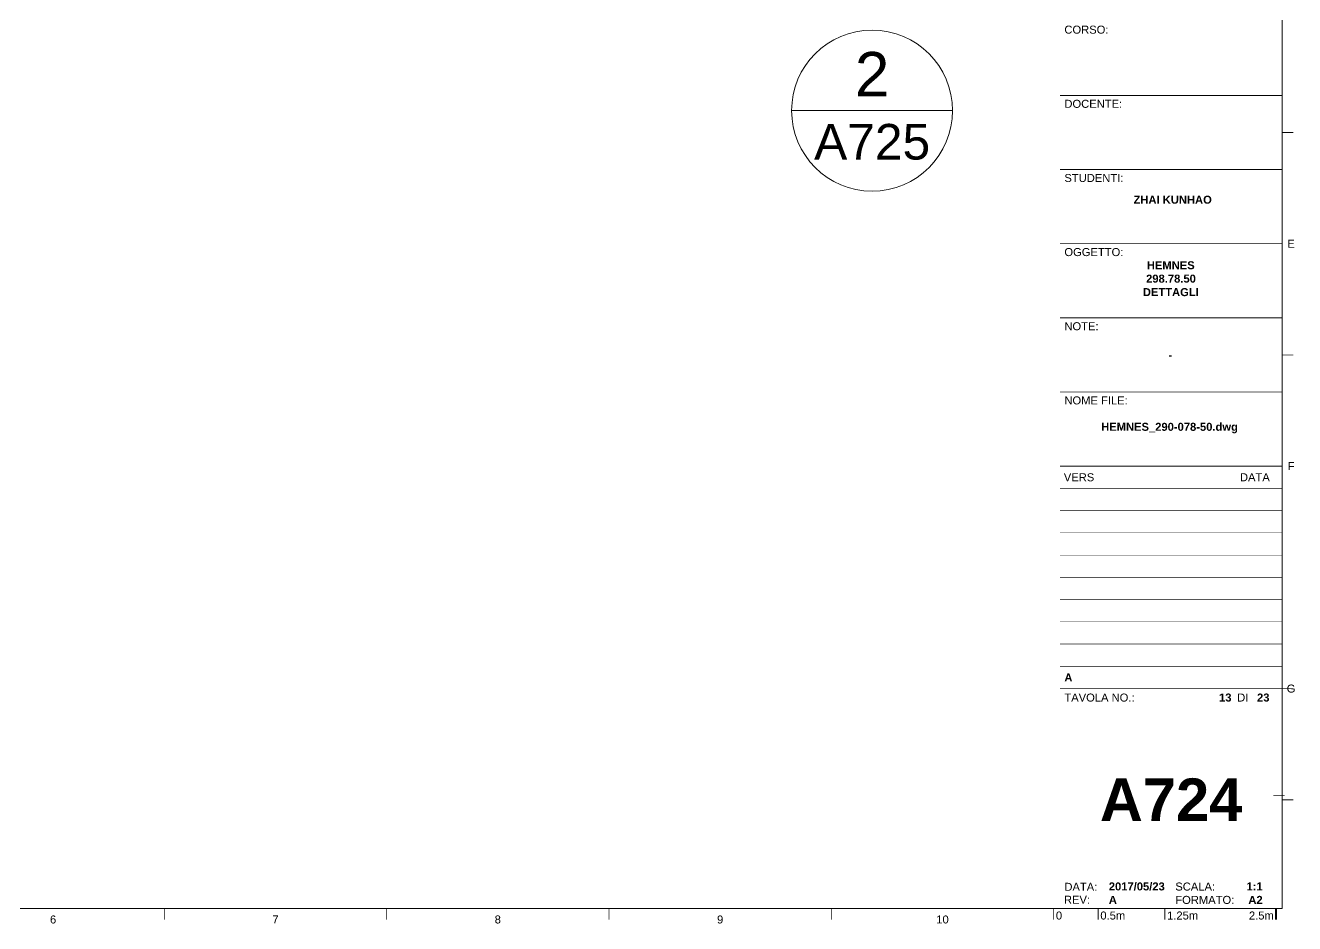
# Paper-space layout 'A724' of a CAD drawing. Header units: centimetres, sheet in millimetres. Extents: x 10 to 576, y 7 to 413.
# Drawn here: x 287.2 to 572.6, y 6.9 to 208.8 of the extents above; entities that cross this region are included whole.
import ezdxf
from ezdxf.enums import TextEntityAlignment as Align

# ---------------------------------------------------------------- set-up
doc = ezdxf.new("R2010")
doc.units = ezdxf.units.CM
for name, color, linetype, lineweight in [('A-ANNO-SYMB', 3, 'Continuous', 18), ('G-ANNO-TEXT', 3, 'Continuous', 18), ('G-ANNO-TTLB', 3, 'Continuous', 18)]:
    doc.layers.add(name, color=color, linetype=linetype, lineweight=lineweight)
doc.styles.add('ARIAL', font='arial.ttf')
doc.styles.add('ARIAL-BOLD', font='arialbd.ttf')
doc.styles.add('E-ARIAL', font='arial.ttf')

# ---------------------------------------------------------------- blocks, each defined once
blk = doc.blocks.new('DETAGLI')
at = {"layer": 'A-ANNO-SYMB', "linetype": 'Continuous'}
blk.add_line((486.66, 356.17), (504.76, 356.17), dxfattribs=at)
blk.add_circle((495.71, 356.17), 9.05, dxfattribs=at)
for tag, p in [('TAVOLA', (495.71, 362.76)), ('SEZIONE', (495.71, 354.67))]:
    blk.add_attdef(tag, text='', height=5, dxfattribs=at).set_placement(p, align=Align.TOP_CENTER)
blk = doc.blocks.new('*U50')
at = {"layer": 'G-ANNO-TTLB'}
for points, const_width in [([(0, -2.5), (0, 0)], 0.18), ([(10, 0), (10, -2.5)], 0.18), ([(25, 0), (25, -2.5)], 0.18), ([(50, 0), (50, -2.5)], 0.48)]:
    blk.add_lwpolyline(points, dxfattribs=dict(at, const_width=const_width))
at = {"layer": 'G-ANNO-TEXT', "style": 'E-ARIAL'}
blk.add_text('0', height=1.8, dxfattribs=at).set_placement((1.2, -0.7), align=Align.TOP_CENTER)
for s, p in [('0.5m', (10.5, -2.5)), ('1.25m', (25.5, -2.5))]:
    blk.add_text(s, height=1.8, dxfattribs=at).set_placement(p)
blk.add_text('2.5m', height=1.8, dxfattribs=at).set_placement((49.5, -2.5), align=Align.RIGHT)
blk = doc.blocks.new('BLOCK_TITLE')
at = {"layer": 'G-ANNO-TTLB'}
for points, const_width in [([(0, 183.33), (-50, 183.33)], 0.18), ([(0, 166.67), (-50, 166.67)], 0.18), ([(-50, 166.67), (0, 166.67)], 0.18), ([(-50, 150), (0, 150)], 0.18), ([(-50, 150), (0, 150)], 0.18), ([(-50, 150), (0, 150)], 0.18), ([(-50, 150), (0, 150)], 0.18), ([(-50, 133.33), (0, 133.33)], 0.18), ([(-50, 116.67), (0, 116.67)], 0.18), ([(-50, 116.67), (0, 116.67)], 0.18), ([(-50, 100), (0, 100)], 0.18), ([(-50, 95), (0, 95)], 0.12), ([(-50, 90), (0, 90)], 0.12), ([(-50, 85), (0, 85)], 0.12), ([(-50, 80), (0, 80)], 0.12), ([(-50, 75), (0, 75)], 0.12), ([(-50, 70), (0, 70)], 0.12), ([(-50, 65), (0, 65)], 0.12), ([(-50, 60), (0, 60)], 0.12), ([(-50, 55), (0, 55)], 0.12), ([(-50, 50), (0, 50)], 0.18), ([(-50, 50), (0, 50)], 0.18)]:
    blk.add_lwpolyline(points, dxfattribs=dict(at, const_width=const_width))
at = {"layer": 'G-ANNO-TTLB', "const_width": 0.18, "flags": 128}
blk.add_lwpolyline([(2.5, 50), (0, 50)], dxfattribs=at)
blk.add_lwpolyline([(2.5, 50), (0, 50)], dxfattribs=at)
at = {"layer": 'G-ANNO-TEXT', "style": 'ARIAL'}
for s, p in [('CORSO:', (-49, 199.02)), ('DOCENTE:', (-49, 182.35)), ('STUDENTI:', (-49, 165.68)), ('OGGETTO:', (-49, 149.02)), ('NOTE:', (-49, 132.35)), ('NOME FILE:', (-49, 115.68)), ('TAVOLA NO.:', (-49, 48.88))]:
    blk.add_text(s, height=1.8, dxfattribs=at).set_placement(p, align=Align.TOP_LEFT)
for s, p in [('VERS', (-49.13, 97.5)), ('DI', (-10.14, 47.99)), ('DATA:', (-49, 5.44)), ('SCALA:', (-24.06, 5.5)), ('REV:', (-49.1, 2.54)), ('FORMATO:', (-24.06, 2.5))]:
    blk.add_text(s, height=1.8, dxfattribs=at).set_placement(p, align=Align.MIDDLE_LEFT)
blk.add_text('DATA', height=1.8, dxfattribs=at).set_placement((-2.81, 97.5), align=Align.MIDDLE_RIGHT)
at = {"layer": 'G-ANNO-TEXT', "style": 'ARIAL-BOLD'}
for tag, p, height in [('PROJECT_TITLE_001', (-41.2, 228.22), 3.6), ('PROJECT_TITLE_002', (-36.08, 222.16), 3.6), ('PROJECT_TITLE_003', (-34.58, 216.1), 3.6), ('STUDENTS_001', (-30.84, 153.05), 1.8), ('DRAWING_TITLE_001', (-32.36, 142.66), 1.8), ('NOTES_001', (-25.17, 124.1), 1.8), ('FILENAME_001', (-38.65, 109.01), 1.8)]:
    blk.add_attdef(tag, p, '', height=height, dxfattribs=at)
at = {"layer": 'G-ANNO-TEXT', "style": 'ARIAL-BOLD', "flags": 2}
for tag, p in [('CLASS_001', (-38.72, 194.27)), ('CLASS_002', (-34.96, 191.24)), ('PROFESSOR_001', (-35.55, 175.36))]:
    blk.add_attdef(tag, p, '', height=1.8, dxfattribs=at)
at = {"layer": 'G-ANNO-TEXT', "style": 'ARIAL-BOLD'}
for tag, p in [('VERSION_9', (-49, 92.5)), ('VERSION_8', (-49, 87.5)), ('VERSION_7', (-49, 82.5)), ('VERSION_6', (-49, 77.5)), ('VERSION_5', (-49, 72.5)), ('VERSION_4', (-49, 67.5)), ('VERSION_3', (-49, 62.5)), ('VERSION_2', (-49, 57.5)), ('VERSION_1', (-49, 52.5)), ('SHEET_TOTAL', (-5.68, 47.98)), ('DATE', (-39.01, 5.53)), ('REV', (-39.01, 2.51))]:
    blk.add_attdef(tag, text='', height=1.8, dxfattribs=at).set_placement(p, align=Align.MIDDLE_LEFT)
for tag, p in [('DATA_9', (-2.81, 92.5)), ('DATA_8', (-2.81, 87.5)), ('DATA_7', (-2.81, 82.5)), ('DATA_6', (-2.81, 77.5)), ('DATA_5', (-2.81, 72.5)), ('DATA_4', (-2.81, 67.5)), ('DATA_3', (-2.81, 62.5)), ('DATA_2', (-2.81, 57.5)), ('DATA_1', (-2.81, 52.5)), ('SHEET_COPY', (-11.42, 47.98)), ('SCALE', (-4.42, 5.53))]:
    blk.add_attdef(tag, text='', height=1.8, dxfattribs=at).set_placement(p, align=Align.MIDDLE_RIGHT)
blk.add_attdef('SHEET', text='', height=9.6, dxfattribs=at).set_placement((-25, 25), align=Align.MIDDLE_CENTER)

psp = doc.layouts.new('A724')

# ---------------------------------------------------------------- linework, layer by layer
at = {"layer": 'G-ANNO-TTLB'}
for p, q in [((569.83, 10.31), (569.83, 408.72)), ((12.42, 10.31), (569.83, 10.31))]:
    psp.add_line(p, q, dxfattribs=at)
at = {"layer": 'G-ANNO-TTLB', "const_width": 0.18, "flags": 128}
for points in [[(572.33, 184.72), (569.83, 184.72)], [(572.33, 134.72), (569.83, 134.72)], [(570.34, 35.71), (567.84, 35.71)], [(572.33, 34.72), (569.83, 34.72)], [(318.42, 10.31), (318.42, 7.81)], [(368.42, 10.31), (368.42, 7.81)], [(418.42, 10.31), (418.42, 7.81)], [(468.42, 10.31), (468.42, 7.81)], [(518.42, 10.31), (518.42, 7.81)], [(568.42, 10.31), (568.42, 7.81)]]:
    psp.add_lwpolyline(points, dxfattribs=at)

# ---------------------------------------------------------------- block references
psp.add_blockref('*U50', (518.42, 10.31))
at = {"layer": 'A-ANNO-SYMB'}
ref = psp.add_blockref('DETAGLI', (-513.83, -522.7), dxfattribs=dict(at, xscale=2, yscale=2, zscale=2))
ref.add_attrib('SEZIONE', 'A725', dxfattribs={"linetype": 'Continuous', "height": 8, "style": 'ARIAL'}).set_placement((477.6, 186.64), align=Align.TOP_CENTER)
ref.add_attrib('TAVOLA', '2', dxfattribs={"linetype": 'Continuous', "height": 10, "style": 'ARIAL'}).set_placement((477.6, 202.82), align=Align.TOP_CENTER)

# ---------------------------------------------------------------- texts
at = {"layer": 'G-ANNO-TEXT', "style": 'ARIAL'}
for s, p in [('E', (571.81, 159.72)), ('F', (571.81, 109.72)), ('G', (571.81, 59.72)), ('6', (293.42, 7.82)), ('7', (343.42, 7.82)), ('8', (393.42, 7.82)), ('9', (443.42, 7.82)), ('10', (493.42, 7.82))]:
    psp.add_text(s, height=1.8, dxfattribs=at).set_placement(p, align=Align.MIDDLE_CENTER)

# ---------------------------------------------------------------- next in the draw order: block references
ref = psp.add_blockref('BLOCK_TITLE', (569.83, 9.72))
ref.add_attrib('SHEET_COPY', '13', dxfattribs={"layer": 'G-ANNO-TEXT', "height": 1.8, "style": 'ARIAL-BOLD'}).set_placement((558.41, 57.71), align=Align.MIDDLE_RIGHT)
ref.add_attrib('SHEET_TOTAL', '23', dxfattribs={"layer": 'G-ANNO-TEXT', "height": 1.8, "style": 'ARIAL-BOLD'}).set_placement((564.15, 57.71), align=Align.MIDDLE_LEFT)
ref.add_attrib('SCALE', '1:1', dxfattribs={"layer": 'G-ANNO-TEXT', "height": 1.8, "style": 'ARIAL-BOLD'}).set_placement((565.41, 15.25), align=Align.MIDDLE_RIGHT)
ref.add_attrib('REV', 'A', dxfattribs={"layer": 'G-ANNO-TEXT', "height": 1.8, "style": 'ARIAL-BOLD'}).set_placement((530.82, 12.23), align=Align.MIDDLE_LEFT)
ref.add_attrib('DATE', '2017/05/23', dxfattribs={"layer": 'G-ANNO-TEXT', "height": 1.8, "style": 'ARIAL-BOLD'}).set_placement((530.82, 15.25), align=Align.MIDDLE_LEFT)
ref.add_attrib('SHEET', 'A724', dxfattribs={"layer": 'G-ANNO-TEXT', "height": 9.6, "style": 'ARIAL-BOLD'}).set_placement((544.83, 34.72), align=Align.MIDDLE_CENTER)
ref.add_attrib('VERSION_1', 'A', dxfattribs={"layer": 'G-ANNO-TEXT', "height": 1.8, "style": 'ARIAL-BOLD'}).set_placement((520.83, 62.22), align=Align.MIDDLE_LEFT)
ref.add_attrib('FILENAME_001', 'HEMNES_290-078-50.dwg', (529.1, 117.66), dxfattribs={"layer": 'G-ANNO-TEXT', "height": 1.8, "style": 'ARIAL-BOLD'})
ref.add_attrib('NOTES_001', '-', (544.24, 133.82), dxfattribs={"layer": 'G-ANNO-TEXT', "height": 1.8, "style": 'ARIAL-BOLD'})
ref.add_attrib('DRAWING_TITLE_001', 'HEMNES', (539.37, 153.98), dxfattribs={"layer": 'G-ANNO-TEXT', "height": 1.8, "style": 'ARIAL-BOLD'})
ref.add_attrib('STUDENTS_001', 'ZHAI KUNHAO', (536.38, 168.71), dxfattribs={"layer": 'G-ANNO-TEXT', "height": 1.8, "style": 'ARIAL-BOLD'})
ref.add_attrib('A1', 'A2', (562.2, 11.32), dxfattribs={"layer": 'G-ANNO-TEXT', "height": 1.8, "style": 'ARIAL-BOLD'})
ref.add_attrib('DRAWING_TITLE_002', '298.78.50', (539.21, 150.97), dxfattribs={"layer": 'G-ANNO-TEXT', "height": 1.8, "style": 'ARIAL-BOLD'})
ref.add_attrib('DRAWING_TITLE_003', 'DETTAGLI', (538.48, 147.94), dxfattribs={"layer": 'G-ANNO-TEXT', "height": 1.8, "style": 'ARIAL-BOLD'})

doc.saveas('drawing.dxf')
